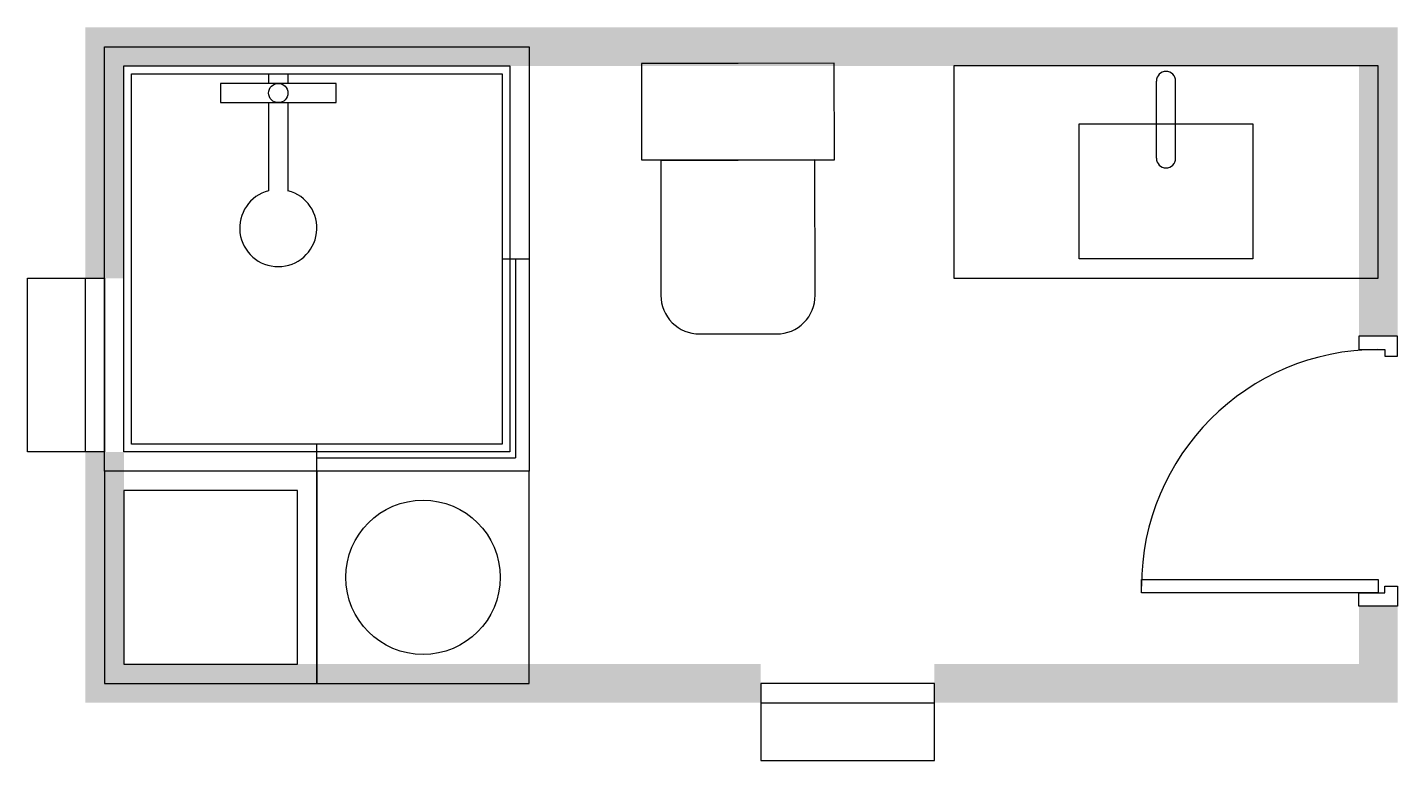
# Model space of a CAD drawing. Header units: millimetres. Extents: x 1450 to 5000, y -200 to 1700.
import ezdxf

# ---------------------------------------------------------------- set-up
doc = ezdxf.new("R2010")
doc.units = ezdxf.units.MM

# ---------------------------------------------------------------- blocks, each defined once
blk = doc.blocks.new('Door_Narrow_Mirror')
at = {"color": 7}
for points in [[(50, -200), (-50, -200), (-50, -234.6), (17.3, -234.6), (17.3, -251.9), (50, -251.9)], [(0, -865.4), (-613.5, -865.4), (-613.5, -830.8), (0, -830.8)]]:
    blk.add_lwpolyline(points, close=True, dxfattribs=at)
for points in [[(50, -900), (-50, -900), (-50, -865.4), (17.3, -865.4), (17.3, -848.1), (50, -848.1), (50, -900)], [(-50, -900), (-50, -865.4), (17.3, -865.4), (17.3, -848.1), (50, -848.1), (50, -900)]]:
    blk.add_lwpolyline(points, dxfattribs=at)
blk.add_arc((0, -848.1), 613.5, 90.1, 180, dxfattribs=at)
for points in [[(50, -200), (-50, -200), (50, 0), (-50, 0)], [(50, -1100), (-50, -1100), (50, -900), (-50, -900)]]:
    blk.add_solid(points, dxfattribs=at)
blk = doc.blocks.new('Shower')
for p, q in [((1030, -550), (1100, -550)), ((1065, -550), (1065, -1065)), ((550, -1100), (550, -1030)), ((550, -1065), (1065, -1065))]:
    blk.add_line(p, q)
for points in [[(1100, -1100), (0, -1100), (0, 0), (1100, 0)], [(1050, -1050), (50, -1050), (50, -50), (1050, -50)], [(1030, -1030), (70, -1030), (70, -70), (1030, -70)], [(300, -145), (600, -145), (600, -95), (300, -95)]]:
    blk.add_lwpolyline(points, close=True)
for points in [[(425, -70), (425, -95)], [(475, -70), (475, -95)], [(425, -145), (425, -373.2)], [(475, -145), (475, -373.2)]]:
    blk.add_lwpolyline(points)
blk.add_circle((450, -120), 25)
blk.add_arc((450, -470), 100, 104.4775, 75.5225)
blk = doc.blocks.new('Washmach')
blk.add_lwpolyline([(0, 0), (550, 0), (550, 550), (0, 550)], close=True)
blk.add_circle((275, 275), 200)
blk = doc.blocks.new('Shaft')
for points in [[(0, 0), (550, 0), (550, 550), (0, 550)], [(50, 50), (500, 50), (500, 500), (50, 500)]]:
    blk.add_lwpolyline(points, close=True)
blk = doc.blocks.new('Lavatory_2')
for p, q in [((525, -289.1), (525, -89.1)), ((575, -289.1), (575, -89.1))]:
    blk.add_line(p, q)
for points in [[(0, -600), (1100, -600), (1100, -50), (0, -50)], [(775, -550), (325, -550), (325, -200), (775, -200)]]:
    blk.add_lwpolyline(points, close=True)
for centre, start, end in [((550, -89.1), 0, 180), ((550, -289.1), 180, 0)]:
    blk.add_arc(centre, 25, start, end)
blk = doc.blocks.new('Toilet')
blk.add_lwpolyline([(541.3, -43.5), (291.3, -43.5), (291.3, -293.5), (791.3, -293.5), (790.1, -42.5)], close=True)
blk.add_lwpolyline([(541.3, -294.5), (341.3, -294.5), (341.3, -644.5, 0.414214), (441.3, -744.5), (641, -744.5, 0.414912), (741, -644.2), (740.1, -293.5)], format="xyb", close=True)
blk = doc.blocks.new('AllBlock')
at = {"true_color": 0xffffff}
for p, q in [((1600, 1050), (1600, 600)), ((3350, -50), (3800, -50))]:
    blk.add_line(p, q, dxfattribs=at)
for points in [[(1650, 1050), (1650, 600), (1450, 600), (1450, 1050)], [(3350, 0), (3350, -200), (3800, -200), (3800, 0)]]:
    blk.add_lwpolyline(points, close=True, dxfattribs=at)
for points in [[(1600, 1700), (1600, 1050), (1700, 1700), (1700, 1050)], [(1600, 1700), (1600, 1600), (2250, 1700), (2250, 1600)], [(2150, 1700), (2150, 1600), (2800, 1700), (2800, 1600)], [(2700, 1700), (2700, 1600), (3350, 1700), (3350, 1600)], [(3250, 1700), (3250, 1600), (3900, 1700), (3900, 1600)], [(3800, 1700), (3800, 1600), (4450, 1700), (4450, 1600)], [(4350, 1700), (4350, 1600), (5000, 1700), (5000, 1600)], [(4900, 1700), (4900, 1050), (5000, 1700), (5000, 1050)], [(1600, 600), (1600, -50), (1700, 600), (1700, -50)], [(1600, 50), (1600, -50), (2250, 50), (2250, -50)], [(2150, 50), (2150, -50), (2800, 50), (2800, -50)], [(2700, 50), (2700, -50), (3350, 50), (3350, -50)], [(3800, 50), (3800, -50), (4450, 50), (4450, -50)], [(4350, 50), (4350, -50), (5000, 50), (5000, -50)]]:
    blk.add_solid(points)
for name, p in [('Shower', (1650, 1650)), ('Toilet', (2750, 1650)), ('Lavatory_2', (3850, 1650)), ('Door_Narrow_Mirror', (4950, 1100)), ('Shaft', (1650, 0)), ('Washmach', (2200, 0))]:
    blk.add_blockref(name, p)

msp = doc.modelspace()

# ---------------------------------------------------------------- block references
msp.add_blockref('AllBlock', (0, 0))

doc.saveas('drawing.dxf')
